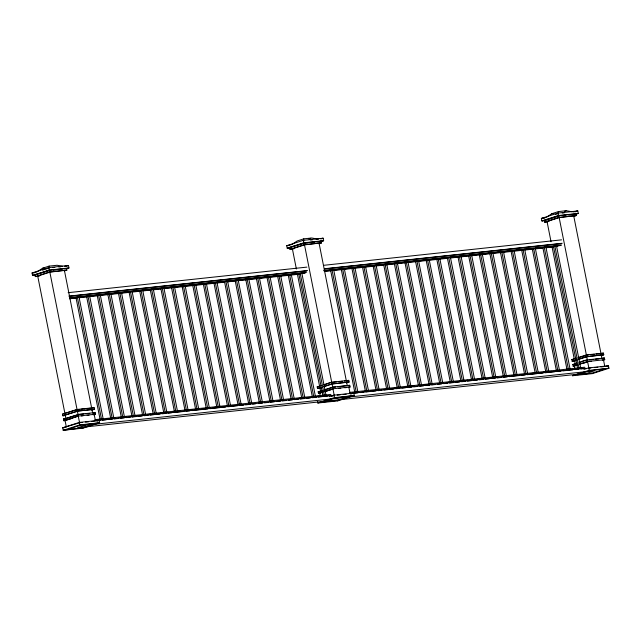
<?xml version="1.0" encoding="UTF-8"?>
<svg xmlns="http://www.w3.org/2000/svg" width="641" height="641" viewBox="0 0 641 641"><rect width="100%" height="100%" fill="white"/><g stroke="black" fill="none" stroke-linecap="round" stroke-linejoin="round"><path stroke-width="0.96" d="M42.506 270.157L49.037 268.042L49.109 266.111L57.065 265.262L62.69 266.303M316.342 239.422L318.289 239.213L311.726 237.987L303.762 238.845L303.698 240.776L303.249 240.343L286.711 245.703L287.2 248.179L290.181 247.859M572.004 211.77L566.388 210.721L558.423 211.578L558.359 213.509L555.555 214.415M37.707 271.447L42.49 268.259L49.109 266.111M291.567 244.71L297.152 240.992L303.762 238.845M547.029 216.906L551.813 213.717L558.423 211.578M64.18 270.967L66.872 270.101L66.544 268.451L49.301 270.302L34.967 274.949L35.295 276.591L38.172 276.287M65.727 266.376L68.483 265.478L68.972 267.954L66.215 268.843M37.723 276.095L49.854 272.161L66.872 270.101L49.629 271.944L35.295 276.591L39.67 275.886M77.641 297.464L79.019 297.015L103.089 418.557M88.25 296.326L89.628 295.886L113.89 418.397M98.866 295.197L100.244 294.748L124.498 417.267M130.7 291.783L132.078 291.335L156.14 412.876M141.308 290.645L142.687 290.205L166.948 412.716M151.917 289.516L153.295 289.067L177.557 411.586M308.89 238.909L310.781 238.3M292.825 249.02L289.956 249.325L289.628 247.674L303.962 243.027L321.205 241.184L321.526 242.835L318.841 243.7M303.249 243.548L287.2 248.179L303.738 242.811L323.633 240.687L323.144 238.212L303.249 240.343L304.187 243.243M321.309 238.813L323.144 238.212L320.228 238.813M173.142 287.24L174.52 286.791L198.582 408.333M292.384 248.828L304.507 244.894L321.526 242.835L304.291 244.678L289.956 249.325L294.331 248.62M183.751 286.102L185.129 285.654L209.391 408.173M320.877 241.577L323.633 240.687L316.83 241.889M194.359 284.965L195.737 284.524L219.999 407.035M226.193 281.559L227.571 281.111L251.833 403.63M236.801 280.421L238.18 279.973L262.441 402.492M268.635 277.016L270.013 276.567L294.083 398.101M279.252 275.878L280.63 275.43L304.884 397.949M289.86 274.741L291.238 274.292L315.5 396.811M332.302 270.198L333.681 269.749L357.942 392.268M364.136 266.792L365.514 266.344L389.776 388.863M374.745 265.654L376.123 265.206L400.385 387.725M385.353 264.517L386.731 264.068L410.993 386.587M575.538 214.31L578.294 213.413L577.805 210.945L557.91 213.076L541.373 218.437L541.861 220.913L544.842 220.592M406.578 262.241L407.956 261.8L432.018 383.334M564.497 211.338L566.388 210.721M417.187 261.111L418.565 260.663L442.827 383.182M573.503 216.434L576.187 215.56L575.866 213.918L558.623 215.761L544.289 220.408L544.618 222.058L547.486 221.746M547.646 219.607L558.848 215.977L557.91 213.076M575.049 211.842L577.805 210.945L572.942 211.947M427.803 259.974L429.182 259.525L453.435 382.044M547.045 221.554L559.168 217.628L576.187 215.56L558.944 217.411L544.618 222.058L548.992 221.345M459.629 256.56L461.007 256.12L485.269 378.631M470.246 255.43L471.624 254.982L495.878 377.501M502.079 252.017L503.457 251.568L527.519 373.11M512.688 250.879L514.066 250.439L538.328 372.95M523.296 249.75L524.675 249.301L548.936 371.82M561.043 245.463L532.254 248.788L556.508 371.307M555.13 246.336L556.508 245.888L580.77 368.407M65.727 415.472L62.85 415.777L62.53 414.126L76.856 409.479L94.099 407.636L94.427 409.287L91.743 410.152M77.409 411.346L62.85 415.777L77.184 411.129L94.427 409.287L77.184 411.129L76.856 409.479L79.027 409.487M66.864 418.269L78.066 414.639L63.507 419.07L63.836 420.72L65.751 420.512M67.193 419.919L71.856 418.405M93.29 413.157L95.084 412.58L95.405 414.222L93.618 414.807M100.405 420.392L96.422 420.825L99.139 420.312L99.627 422.788L83.09 428.148L63.195 430.279L62.706 427.803L78.635 423.076M68.058 429.278L80.181 425.344L99.627 422.788L79.732 424.911L63.195 430.279L82.641 427.715L94.772 423.781M97.304 420.913L99.139 420.312M321.67 385.409L317.191 386.86L317.511 388.51L320.388 388.198M323.457 384.832L331.517 382.212L348.76 380.369L349.089 382.012L346.404 382.885M324.282 384.848L331.517 382.212L332.07 384.079L349.089 382.012L331.846 383.863L323.785 386.475M321.093 387.348L317.511 388.51L321.886 387.805M319.939 388.013L321.806 387.404M323.673 386.795L332.07 384.079M346.973 380.946L348.76 380.369L344.385 381.075M321.75 390.641L318.168 391.803L318.489 393.454L320.412 393.245M324.434 389.768L332.495 387.156L349.738 385.313L350.066 386.956L348.279 387.541M320.596 391.306L322.463 390.698M324.33 390.097L331.79 387.677M322.968 391.996L318.489 393.454L320.107 393.117M324.763 391.419L332.823 388.799L350.066 386.956L348.448 387.292M322.543 392.284L319.707 393.197L320.268 396.026M324.434 391.667L332.935 388.911L334.241 395.497L331.405 396.418M324.65 391.739L332.118 389.319M329.314 396.667L333.905 395.176L585.954 368.166M317.527 401.362L317.856 403.013L334.842 398.077L354.289 395.513L353.8 393.045L350.154 393.798L348.856 387.204M351.044 393.943L353.8 393.045M322.711 402.011L337.302 400.449L349.433 396.515M337.751 400.881L354.289 395.513L334.394 397.644L317.856 403.013L337.751 400.881L337.302 400.449M576.323 358.143L571.844 359.593L572.173 361.244L575.049 360.931M578.118 357.558L586.178 354.946L603.421 353.103L603.75 354.745L601.058 355.619M579.873 357.277L588.35 354.954M576.652 359.785L572.173 361.244L576.467 360.138M578.446 359.208L586.507 356.596L603.75 354.745L586.731 356.813L578.334 359.529M577.309 363.086L572.83 364.537L573.15 366.179L575.065 365.979M579.095 362.502L587.156 359.889L604.399 358.039L604.727 359.689L602.3 360.186M579.921 362.526C587.3 357.846 592.372 361.324 582.108 363.567M577.629 364.729L573.15 366.179L574.769 365.851M579.424 364.152L587.485 361.532L604.727 359.689M577.204 365.009L574.368 365.931L574.929 368.759M580.033 364.096L587.597 361.644L588.903 368.23L590.89 368.014M602.612 358.623L604.399 358.039L601.971 358.543M583.975 369.4L588.566 367.91L608.461 365.779L608.95 368.246L592.412 373.615L572.517 375.738L589.055 370.378L608.95 368.246L589.504 370.81L572.517 375.738M606.626 366.372L608.461 365.779L605.729 366.34M577.373 374.745L591.963 373.182L604.094 369.248M36.906 271.976L32.05 272.978L32.539 275.446L35.527 275.125M64.597 266.279L68.483 265.478L48.588 267.609L32.05 272.978L35.031 272.657M66.055 268.555L68.972 267.954L49.077 270.085L32.539 275.446L49.525 270.51L48.588 267.609L49.037 268.042M290.597 244.91L286.711 245.703L288.698 245.495M546.228 217.443L541.373 218.437L544.353 218.116M546.717 219.911L541.861 220.913L558.399 215.544L578.294 213.413L574.408 214.214M62.53 414.126L77.08 409.695L49.782 271.8M92.48 407.972L94.099 407.636M66.263 420.216L63.836 420.72L78.162 416.073L95.405 414.222L92.977 414.727M319.619 386.363L317.191 386.86L319.106 386.659M319.787 391.467L318.168 391.803L320.083 391.595M337.583 386.852L349.738 385.313M601.803 353.431L603.421 353.103M575.257 364.032L572.83 364.537L575.698 364.224M42.49 268.259L44.477 268.042M551.813 213.717L553.8 213.509M52.923 267.626L54.87 267.417M58.764 267.001L60.711 266.792M310.5 240.046L312.447 239.838M562.245 213.092L564.192 212.884M53.411 270.093L56.336 269.781M60.222 269.364L62.169 269.156M305.156 243.139L308.073 242.827M310.997 242.514L314.883 242.098M562.734 215.56L565.65 215.248M568.575 214.935L571.492 214.623M289.628 247.674L291.543 247.474M68.162 292.673L306.903 267.113M323.817 265.302L561.564 239.846M68.835 296.11L307.584 270.542M324.49 268.731L562.245 243.276M69.725 296.254L306.478 270.903M324.386 268.98L561.139 243.636M69.981 297.536L306.735 272.185M323.641 270.374L561.396 244.918M69.629 298.081L163.904 287.929L187.973 409.463M164.128 287.961L259.405 277.705L283.466 399.239M259.629 277.737L304.395 272.946M324.29 270.814L533.184 248.452M69.516 298.337L162.526 288.378M164.024 288.218L258.027 278.154M259.517 277.994L305.276 273.09M324.178 271.071L557.95 246.032M69.444 298.794L76.407 298.049M79.388 297.728L87.344 296.871M89.339 296.663L97.296 295.813M100.276 295.493L108.233 294.636M110.228 294.427L119.178 293.466M121.165 293.249L130.123 292.296M132.11 292.08L140.067 291.23M143.055 290.91L151.012 290.061M152.999 289.844L160.963 288.995M163.944 288.674L171.9 287.825M173.887 287.609L182.845 286.647M184.832 286.439L192.789 285.582M194.784 285.373L203.734 284.412M205.721 284.203L214.679 283.242M216.666 283.026L224.622 282.176M227.611 281.856L235.567 281.006M238.548 280.686L246.513 279.829M248.5 279.62L256.456 278.771M259.445 278.45L267.401 277.593M269.388 277.385L278.338 276.423M280.333 276.215L288.29 275.358M290.277 275.149L299.235 274.188M325.099 271.415L331.06 270.782M334.049 270.462L342.006 269.605M343.993 269.396L351.957 268.539M354.938 268.218L362.894 267.369M364.889 267.161L373.839 266.199M375.826 265.983L383.791 265.134M385.778 264.917L394.728 263.964M396.723 263.747L405.673 262.794M407.66 262.578L415.616 261.728M418.605 261.408L426.561 260.55M429.55 260.23L437.507 259.381M439.494 259.172L447.45 258.315M450.439 257.994L458.395 257.145M460.382 256.929L469.34 255.975M471.327 255.759L490.229 253.74M492.216 253.524L501.166 252.562M503.161 252.354L511.117 251.496M514.098 251.176L522.062 250.327M525.043 250.006L533 249.157M534.995 248.94L542.951 248.091M545.932 247.771L553.896 246.921M80.974 409.279L84.868 408.862M86.807 408.654L91.671 408.133M332.719 382.324L336.605 381.908M338.552 381.699L342.446 381.283M590.297 354.745L594.183 354.329M596.13 354.12L600.024 353.704M573.767 359.393L571.844 359.593L574.28 359.096L552.005 246.625M80.005 414.431L83.899 414.014M85.846 413.806L89.732 413.389M335.644 387.06L332.495 387.156L333.048 389.015M589.327 359.897L593.221 359.481M595.16 359.272L599.055 358.856M81.303 415.977L83.25 415.769M87.144 415.352L89.091 415.144M338.881 388.39L340.828 388.182M344.722 387.765L346.669 387.557M589.656 361.54L591.603 361.332M66.376 418.765L63.507 419.07L65.935 418.573L37.651 275.734M95.172 419.639L330.932 394.399M349.834 392.372L584.6 367.237M94.82 420.192L96.807 419.975M106.759 418.91L108.746 418.693M112.728 418.269L114.715 418.06M118.697 417.636L120.684 417.419M124.658 416.995L126.654 416.778M130.628 416.354L132.623 416.137M136.597 415.713L138.592 415.504M148.536 414.439L150.523 414.222M160.474 413.157L162.461 412.948M166.444 412.516L168.431 412.307M172.413 411.883L174.4 411.666M178.382 411.242L180.369 411.025M184.352 410.601L186.339 410.392M190.313 409.96L192.308 409.751M202.252 408.686L204.247 408.469M208.221 408.045L210.216 407.836M214.19 407.404L216.177 407.195M220.159 406.771L222.147 406.554M298.746 398.349L300.733 398.141M316.654 396.434L318.641 396.226M352.462 392.604L354.457 392.388M370.37 390.681L372.357 390.473M394.247 388.125L396.234 387.917M406.178 386.852L408.173 386.635M412.147 386.211L414.142 385.994M424.086 384.929L426.073 384.72M447.963 382.373L449.95 382.164M453.932 381.74L455.919 381.523M459.901 381.099L461.889 380.882M465.871 380.458L467.858 380.241M477.801 379.184L479.797 378.967M489.74 377.902L491.735 377.685M495.709 377.261L497.696 377.052M501.679 376.628L503.666 376.411M507.648 375.987L509.635 375.77M513.617 375.346L515.604 375.129M519.587 374.705L521.574 374.496M531.525 373.431L533.512 373.214M543.456 372.149L545.451 371.94M549.425 371.508L551.42 371.299M555.394 370.875L557.39 370.658M331.293 395.433L79.244 422.443L62.706 427.803L64.701 427.595M102.392 420.184L106.366 419.759M108.361 419.543L112.335 419.118M114.33 418.902L118.305 418.477M120.3 418.269L124.274 417.836M126.269 417.628L130.243 417.203M132.23 416.987L136.213 416.562M138.2 416.346L142.182 415.921M144.169 415.713L148.151 415.28M150.138 415.072L154.12 414.647M156.108 414.431L160.09 414.006M162.077 413.79L166.059 413.365M168.046 413.149L172.02 412.724M174.015 412.516L183.959 411.45M185.954 411.234L189.928 410.809M191.923 410.593L201.867 409.535M203.854 409.319L207.836 408.894M209.823 408.678L219.775 407.612M221.762 407.404L225.744 406.971M227.731 406.763L237.683 405.697M239.67 405.481L243.644 405.056M245.639 404.848L250.607 404.311M252.602 404.102L255.583 403.782M258.571 403.461L262.546 403.037M264.541 402.82L268.515 402.396M270.51 402.179L274.484 401.755M276.471 401.538L280.454 401.114M282.441 400.905L286.423 400.481M288.41 400.264L292.392 399.84M294.379 399.623L298.361 399.199M300.349 398.982L304.331 398.558M306.318 398.349L310.3 397.917M312.287 397.708L316.269 397.284M318.257 397.067L322.231 396.643M324.226 396.426L328.2 396.002M350.09 393.662L352.077 393.446M354.064 393.237L358.047 392.805M360.034 392.596L364.016 392.172M366.003 391.955L369.985 391.531M371.972 391.314L375.955 390.89M377.942 390.681L381.924 390.249M383.911 390.04L387.885 389.616M389.88 389.399L393.854 388.975M395.85 388.758L399.824 388.334M401.819 388.117L405.793 387.693M407.78 387.485L411.762 387.06M413.749 386.844L417.732 386.419M419.719 386.202L423.701 385.778M425.688 385.562L429.67 385.137M431.657 384.929L435.64 384.496M437.627 384.288L441.609 383.863M443.596 383.647L447.578 383.222M449.565 383.006L453.54 382.581M455.535 382.373L459.509 381.94M461.504 381.732L465.478 381.307M467.473 381.091L471.447 380.666M473.443 380.45L477.417 380.025M479.404 379.817L483.386 379.384M485.373 379.176L489.355 378.751M491.343 378.535L495.325 378.11M497.312 377.894L501.294 377.469M503.281 377.261L507.263 376.828M509.25 376.62L519.194 375.554M521.189 375.338L525.163 374.913M527.158 374.697L537.102 373.639M539.097 373.423L543.071 372.998M545.058 372.782L555.01 371.716M556.997 371.508L560.979 371.075M562.966 370.867L572.918 369.801M574.905 369.585L578.887 369.16M580.874 368.952L584.856 368.519M80.181 425.344L79.244 422.443L82.569 422.451M85.549 422.131L88.53 421.81M91.519 421.49L94.499 421.169M337.222 395.176L340.211 394.856M343.191 394.544L346.18 394.223M594.872 367.589L597.853 367.269M600.841 366.956L603.822 366.636M559.168 217.628L558.623 215.761M586.731 356.813L559.096 217.267M588.903 368.23L588.566 367.91L589.504 370.81M591.963 373.182L592.412 373.615M304.507 244.894L303.962 243.027M334.241 395.497L333.905 395.176L334.842 398.077M49.854 272.161L49.301 270.302M78.386 416.289L77.841 414.423L95.084 412.58L92.649 413.076L64.372 270.238M82.641 427.715L83.09 428.148M603.51 359.938L604.816 366.524M573.687 215.705L601.963 358.487M586.787 357.117L587.565 361.027M579.111 368.583L554.85 246.072L553.471 246.513L577.541 368.054M546.973 221.201L551.036 241.737M574.665 361.051L575.241 363.984M545.9 247.025L569.961 368.567M568.495 369.721L544.241 247.202L542.863 247.65L566.924 369.192M535.283 248.163L559.353 369.697M533.633 248.339L557.694 369.881M547.085 371.011L523.016 249.477L521.638 249.926L545.707 371.46M536.669 373.134L512.407 250.615L511.029 251.064L535.091 372.597M526.053 374.264L501.799 251.753L500.421 252.193L524.482 373.735M492.841 252.706L516.91 374.248M515.444 375.402L491.182 252.883L489.804 253.331L513.874 374.873M482.232 253.844L506.494 376.363M504.643 375.562L480.574 254.02L479.196 254.469L503.457 376.988M494.219 377.677L469.965 255.158L468.587 255.607L492.649 377.14M483.61 378.815L459.357 256.296L457.978 256.745L482.04 378.278M450.399 257.249L474.468 378.791M473.002 379.945L448.74 257.434L447.362 257.874L471.431 379.416M439.79 258.387L464.052 380.906M462.193 380.105L438.132 258.563L436.753 259.012L461.015 381.531M451.585 381.243L427.523 259.701L426.145 260.15L450.206 381.683M441.168 383.358L416.906 260.839L415.528 261.288L439.598 382.821M430.56 384.496L406.298 261.977L404.92 262.425L428.989 383.959M397.348 262.93L421.409 384.472M419.751 384.648L395.689 263.114L394.311 263.555L418.373 385.097M409.142 385.786L385.081 264.244L383.703 264.693L407.956 387.212M398.726 387.901L374.464 265.382L373.086 265.831L397.156 387.364M388.117 389.039L363.856 266.52L362.477 266.968L386.539 388.502M354.906 267.481L378.967 389.015M377.501 390.169L353.247 267.658L351.869 268.106L375.93 389.64M344.289 268.611L368.551 391.13M366.7 390.329L342.631 268.795L341.252 269.236L365.514 391.755M356.284 392.444L332.022 269.925L330.644 270.374L354.713 391.915M319.026 242.971L346.332 380.866M346.725 382.821L347.302 385.754M304.443 244.533L332.711 387.316M301.847 273.162L325.916 394.696M324.258 394.872L300.188 273.338L298.81 273.779L323.072 396.298M292.312 248.468L296.382 269.004M297.344 273.891L320.588 391.25M313.641 396.01L289.58 274.476L288.202 274.917L312.263 396.459M303.225 398.125L278.971 275.606L277.593 276.055L301.655 397.596M292.616 399.263L268.355 276.744L266.976 277.192L291.046 398.726M282.008 400.401L257.746 277.882L256.368 278.33L280.438 399.864M248.796 278.843L273.05 401.354M271.199 400.553L247.138 279.019L245.759 279.46L270.013 401.979M260.783 402.668L236.529 280.157L235.151 280.598L259.212 402.139M250.174 403.806L225.912 281.287L224.534 281.736L248.604 403.277M216.962 282.248L241.024 403.782M239.566 404.944L215.304 282.425L213.926 282.873L237.987 404.407M206.354 283.386L230.608 405.905M228.757 405.096L204.695 283.562L203.317 284.011L227.571 406.522M218.148 406.234L194.079 284.7L192.701 285.141L216.77 406.682M207.732 408.349L183.47 285.838L182.092 286.279L206.162 407.82M197.116 409.487L172.862 286.968L171.484 287.416L195.545 408.958M186.315 409.647L162.253 288.105L160.875 288.554L184.937 410.088M175.706 410.777L151.637 289.243L150.258 289.692L174.328 411.226M165.29 412.892L141.028 290.381L139.65 290.822L163.711 412.363M154.673 414.03L130.419 291.519L129.041 291.959L153.103 413.501M121.461 292.472L145.531 414.014M144.065 415.168L119.803 292.649L118.425 293.097L142.494 414.639M110.853 293.61L135.115 416.129M133.264 415.328L109.194 293.786L107.816 294.235L132.078 416.754M122.84 417.443L98.586 294.924L97.208 295.373L121.269 416.906M112.231 418.573L87.977 296.062L86.599 296.503L110.661 418.044M101.623 419.711L77.361 297.2L75.983 297.64L100.052 419.182M94.195 414.471L95.493 421.065M77.473 411.65L78.05 414.591M79.58 422.764L78.274 416.177L65.045 420.472L66.352 427.058M85.269 425.279L77.553 427.779L586.876 373.246L594.592 370.746L85.269 425.279"/></g></svg>
